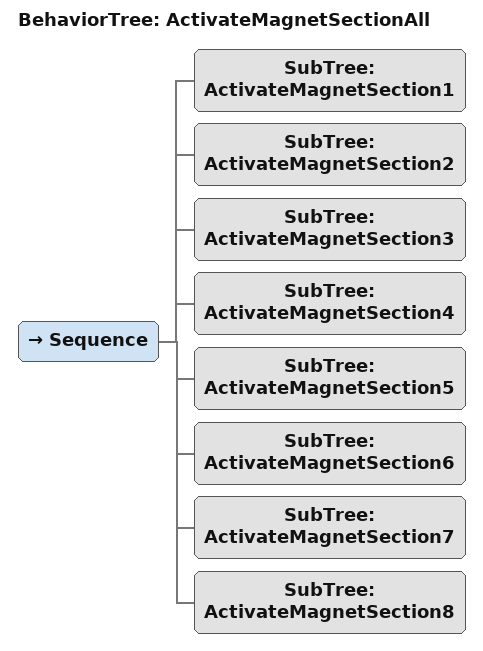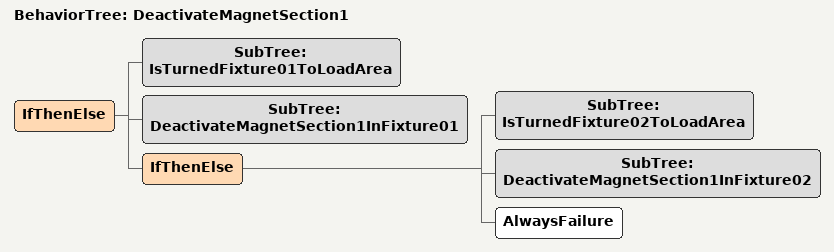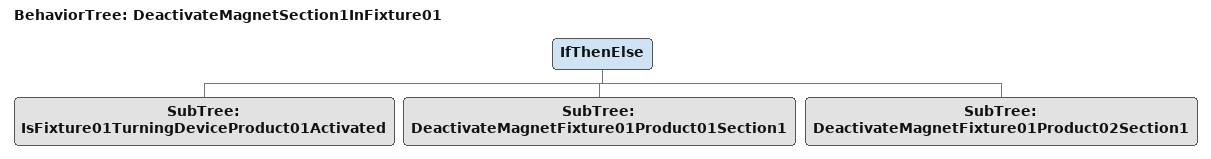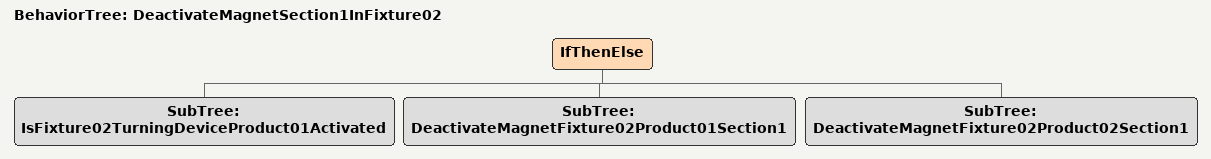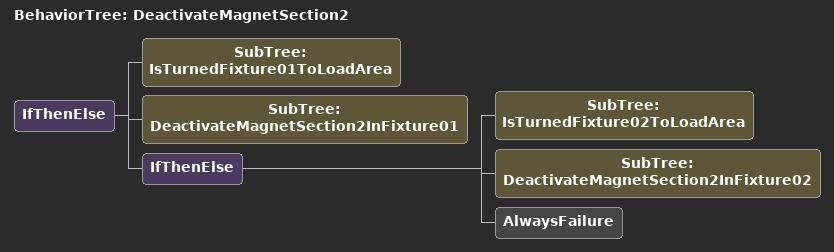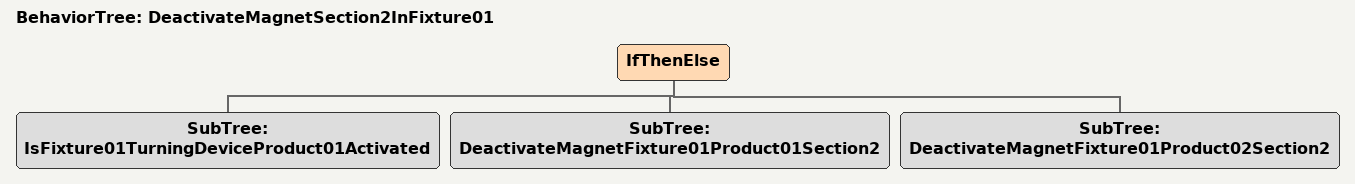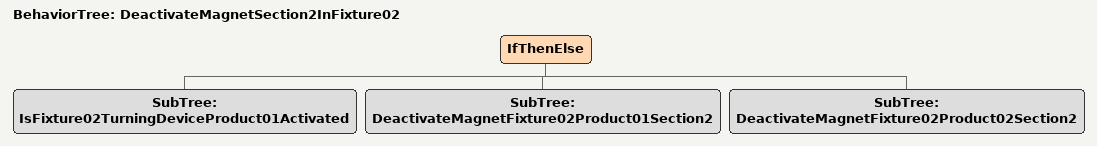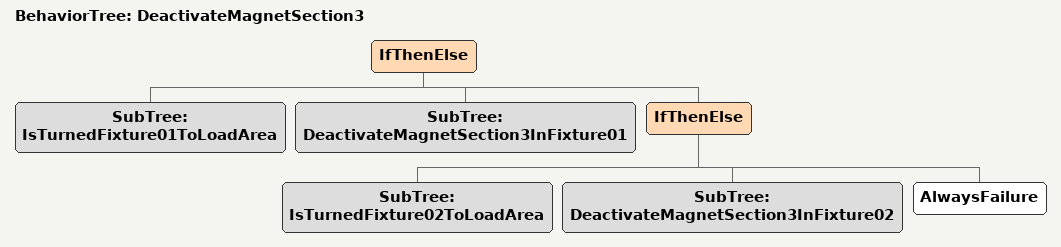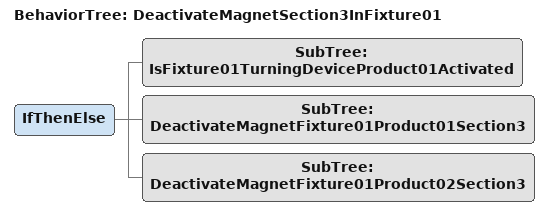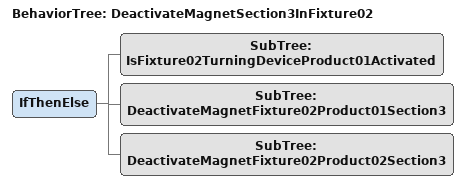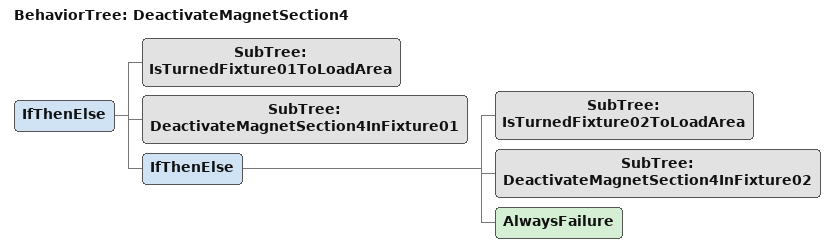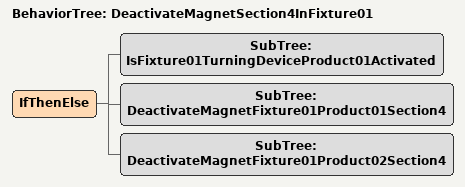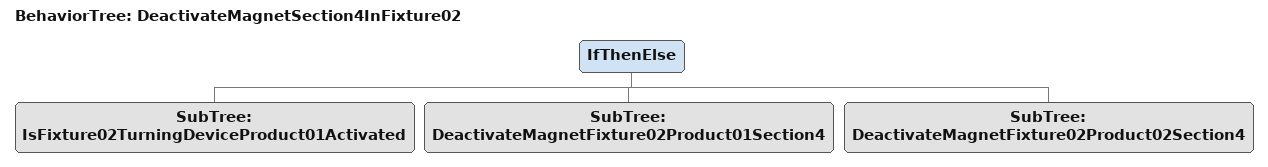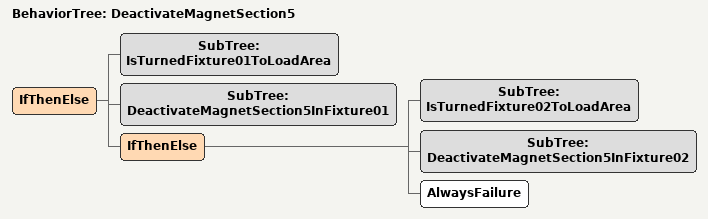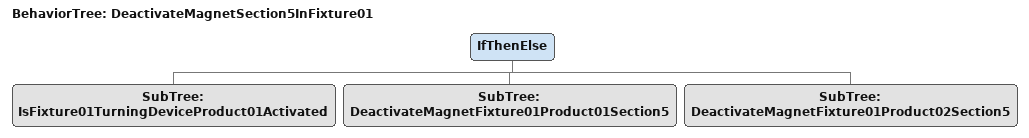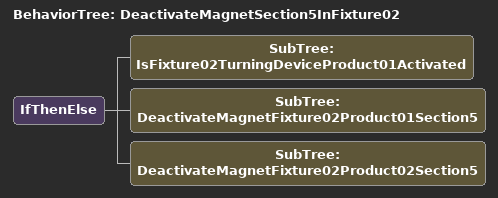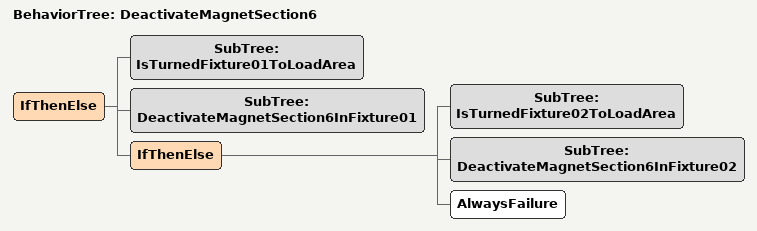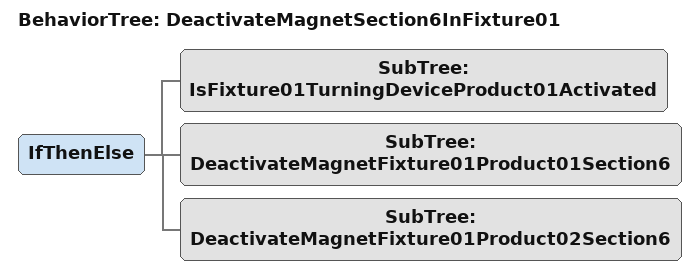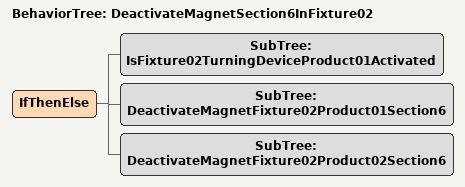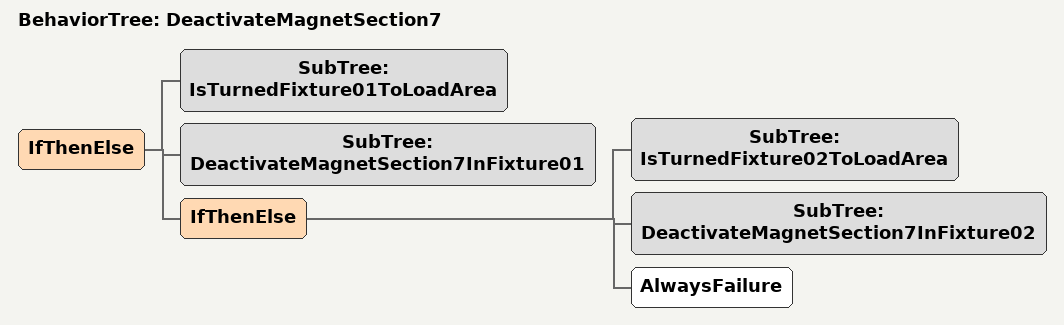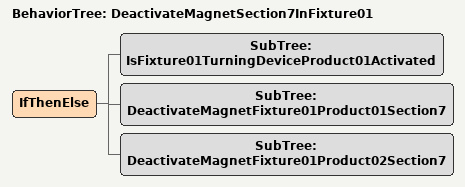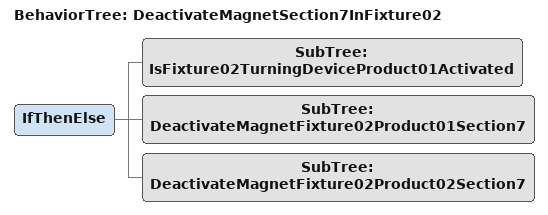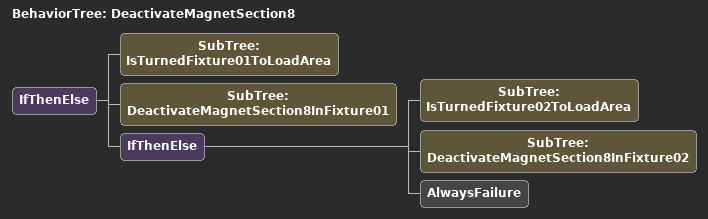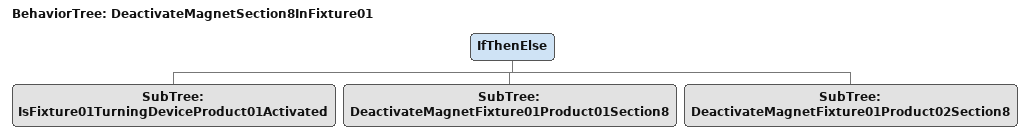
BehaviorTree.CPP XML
<BehaviorTree ID="ActivateMagnetSectionAll">
  <Sequence>
    <SubTree ID="ActivateMagnetSection1"/>
    <SubTree ID="ActivateMagnetSection2"/>
    <SubTree ID="ActivateMagnetSection3"/>
    <SubTree ID="ActivateMagnetSection4"/>
    <SubTree ID="ActivateMagnetSection5"/>
    <SubTree ID="ActivateMagnetSection6"/>
    <SubTree ID="ActivateMagnetSection7"/>
    <SubTree ID="ActivateMagnetSection8"/>
  </Sequence>
</BehaviorTree>

<BehaviorTree ID="DeactivateMagnetSection1">
  <IfThenElse>
    <SubTree ID="IsTurnedFixture01ToLoadArea"/>
    <SubTree ID="DeactivateMagnetSection1InFixture01"/>
    <IfThenElse>
      <SubTree ID="IsTurnedFixture02ToLoadArea"/>
      <SubTree ID="DeactivateMagnetSection1InFixture02"/>
      <AlwaysFailure/>
    </IfThenElse>
  </IfThenElse>
</BehaviorTree>

<BehaviorTree ID="DeactivateMagnetSection1InFixture01">
  <IfThenElse>
    <SubTree ID="IsFixture01TurningDeviceProduct01Activated"/>
    <SubTree ID="DeactivateMagnetFixture01Product01Section1"/>
    <SubTree ID="DeactivateMagnetFixture01Product02Section1"/>
  </IfThenElse>
</BehaviorTree>

<BehaviorTree ID="DeactivateMagnetSection1InFixture02">
  <IfThenElse>
    <SubTree ID="IsFixture02TurningDeviceProduct01Activated"/>
    <SubTree ID="DeactivateMagnetFixture02Product01Section1"/>
    <SubTree ID="DeactivateMagnetFixture02Product02Section1"/>
  </IfThenElse>
</BehaviorTree>

<BehaviorTree ID="DeactivateMagnetSection2">
  <IfThenElse>
    <SubTree ID="IsTurnedFixture01ToLoadArea"/>
    <SubTree ID="DeactivateMagnetSection2InFixture01"/>
    <IfThenElse>
      <SubTree ID="IsTurnedFixture02ToLoadArea"/>
      <SubTree ID="DeactivateMagnetSection2InFixture02"/>
      <AlwaysFailure/>
    </IfThenElse>
  </IfThenElse>
</BehaviorTree>

<BehaviorTree ID="DeactivateMagnetSection2InFixture01">
  <IfThenElse>
    <SubTree ID="IsFixture01TurningDeviceProduct01Activated"/>
    <SubTree ID="DeactivateMagnetFixture01Product01Section2"/>
    <SubTree ID="DeactivateMagnetFixture01Product02Section2"/>
  </IfThenElse>
</BehaviorTree>

<BehaviorTree ID="DeactivateMagnetSection2InFixture02">
  <IfThenElse>
    <SubTree ID="IsFixture02TurningDeviceProduct01Activated"/>
    <SubTree ID="DeactivateMagnetFixture02Product01Section2"/>
    <SubTree ID="DeactivateMagnetFixture02Product02Section2"/>
  </IfThenElse>
</BehaviorTree>

<BehaviorTree ID="DeactivateMagnetSection3">
  <IfThenElse>
    <SubTree ID="IsTurnedFixture01ToLoadArea"/>
    <SubTree ID="DeactivateMagnetSection3InFixture01"/>
    <IfThenElse>
      <SubTree ID="IsTurnedFixture02ToLoadArea"/>
      <SubTree ID="DeactivateMagnetSection3InFixture02"/>
      <AlwaysFailure/>
    </IfThenElse>
  </IfThenElse>
</BehaviorTree>

<BehaviorTree ID="DeactivateMagnetSection3InFixture01">
  <IfThenElse>
    <SubTree ID="IsFixture01TurningDeviceProduct01Activated"/>
    <SubTree ID="DeactivateMagnetFixture01Product01Section3"/>
    <SubTree ID="DeactivateMagnetFixture01Product02Section3"/>
  </IfThenElse>
</BehaviorTree>

<BehaviorTree ID="DeactivateMagnetSection3InFixture02">
  <IfThenElse>
    <SubTree ID="IsFixture02TurningDeviceProduct01Activated"/>
    <SubTree ID="DeactivateMagnetFixture02Product01Section3"/>
    <SubTree ID="DeactivateMagnetFixture02Product02Section3"/>
  </IfThenElse>
</BehaviorTree>

<BehaviorTree ID="DeactivateMagnetSection4">
  <IfThenElse>
    <SubTree ID="IsTurnedFixture01ToLoadArea"/>
    <SubTree ID="DeactivateMagnetSection4InFixture01"/>
    <IfThenElse>
      <SubTree ID="IsTurnedFixture02ToLoadArea"/>
      <SubTree ID="DeactivateMagnetSection4InFixture02"/>
      <AlwaysFailure/>
    </IfThenElse>
  </IfThenElse>
</BehaviorTree>

<BehaviorTree ID="DeactivateMagnetSection4InFixture01">
  <IfThenElse>
    <SubTree ID="IsFixture01TurningDeviceProduct01Activated"/>
    <SubTree ID="DeactivateMagnetFixture01Product01Section4"/>
    <SubTree ID="DeactivateMagnetFixture01Product02Section4"/>
  </IfThenElse>
</BehaviorTree>

<BehaviorTree ID="DeactivateMagnetSection4InFixture02">
  <IfThenElse>
    <SubTree ID="IsFixture02TurningDeviceProduct01Activated"/>
    <SubTree ID="DeactivateMagnetFixture02Product01Section4"/>
    <SubTree ID="DeactivateMagnetFixture02Product02Section4"/>
  </IfThenElse>
</BehaviorTree>

<BehaviorTree ID="DeactivateMagnetSection5">
  <IfThenElse>
    <SubTree ID="IsTurnedFixture01ToLoadArea"/>
    <SubTree ID="DeactivateMagnetSection5InFixture01"/>
    <IfThenElse>
      <SubTree ID="IsTurnedFixture02ToLoadArea"/>
      <SubTree ID="DeactivateMagnetSection5InFixture02"/>
      <AlwaysFailure/>
    </IfThenElse>
  </IfThenElse>
</BehaviorTree>

<BehaviorTree ID="DeactivateMagnetSection5InFixture01">
  <IfThenElse>
    <SubTree ID="IsFixture01TurningDeviceProduct01Activated"/>
    <SubTree ID="DeactivateMagnetFixture01Product01Section5"/>
    <SubTree ID="DeactivateMagnetFixture01Product02Section5"/>
  </IfThenElse>
</BehaviorTree>

<BehaviorTree ID="DeactivateMagnetSection5InFixture02">
  <IfThenElse>
    <SubTree ID="IsFixture02TurningDeviceProduct01Activated"/>
    <SubTree ID="DeactivateMagnetFixture02Product01Section5"/>
    <SubTree ID="DeactivateMagnetFixture02Product02Section5"/>
  </IfThenElse>
</BehaviorTree>

<BehaviorTree ID="DeactivateMagnetSection6">
  <IfThenElse>
    <SubTree ID="IsTurnedFixture01ToLoadArea"/>
    <SubTree ID="DeactivateMagnetSection6InFixture01"/>
    <IfThenElse>
      <SubTree ID="IsTurnedFixture02ToLoadArea"/>
      <SubTree ID="DeactivateMagnetSection6InFixture02"/>
      <AlwaysFailure/>
    </IfThenElse>
  </IfThenElse>
</BehaviorTree>

<BehaviorTree ID="DeactivateMagnetSection6InFixture01">
  <IfThenElse>
    <SubTree ID="IsFixture01TurningDeviceProduct01Activated"/>
    <SubTree ID="DeactivateMagnetFixture01Product01Section6"/>
    <SubTree ID="DeactivateMagnetFixture01Product02Section6"/>
  </IfThenElse>
</BehaviorTree>

<BehaviorTree ID="DeactivateMagnetSection6InFixture02">
  <IfThenElse>
    <SubTree ID="IsFixture02TurningDeviceProduct01Activated"/>
    <SubTree ID="DeactivateMagnetFixture02Product01Section6"/>
    <SubTree ID="DeactivateMagnetFixture02Product02Section6"/>
  </IfThenElse>
</BehaviorTree>

<BehaviorTree ID="DeactivateMagnetSection7">
  <IfThenElse>
    <SubTree ID="IsTurnedFixture01ToLoadArea"/>
    <SubTree ID="DeactivateMagnetSection7InFixture01"/>
    <IfThenElse>
      <SubTree ID="IsTurnedFixture02ToLoadArea"/>
      <SubTree ID="DeactivateMagnetSection7InFixture02"/>
      <AlwaysFailure/>
    </IfThenElse>
  </IfThenElse>
</BehaviorTree>

<BehaviorTree ID="DeactivateMagnetSection7InFixture01">
  <IfThenElse>
    <SubTree ID="IsFixture01TurningDeviceProduct01Activated"/>
    <SubTree ID="DeactivateMagnetFixture01Product01Section7"/>
    <SubTree ID="DeactivateMagnetFixture01Product02Section7"/>
  </IfThenElse>
</BehaviorTree>

<BehaviorTree ID="DeactivateMagnetSection7InFixture02">
  <IfThenElse>
    <SubTree ID="IsFixture02TurningDeviceProduct01Activated"/>
    <SubTree ID="DeactivateMagnetFixture02Product01Section7"/>
    <SubTree ID="DeactivateMagnetFixture02Product02Section7"/>
  </IfThenElse>
</BehaviorTree>

<BehaviorTree ID="DeactivateMagnetSection8">
  <IfThenElse>
    <SubTree ID="IsTurnedFixture01ToLoadArea"/>
    <SubTree ID="DeactivateMagnetSection8InFixture01"/>
    <IfThenElse>
      <SubTree ID="IsTurnedFixture02ToLoadArea"/>
      <SubTree ID="DeactivateMagnetSection8InFixture02"/>
      <AlwaysFailure/>
    </IfThenElse>
  </IfThenElse>
</BehaviorTree>

<BehaviorTree ID="DeactivateMagnetSection8InFixture01">
  <IfThenElse>
    <SubTree ID="IsFixture01TurningDeviceProduct01Activated"/>
    <SubTree ID="DeactivateMagnetFixture01Product01Section8"/>
    <SubTree ID="DeactivateMagnetFixture01Product02Section8"/>
  </IfThenElse>
</BehaviorTree>
